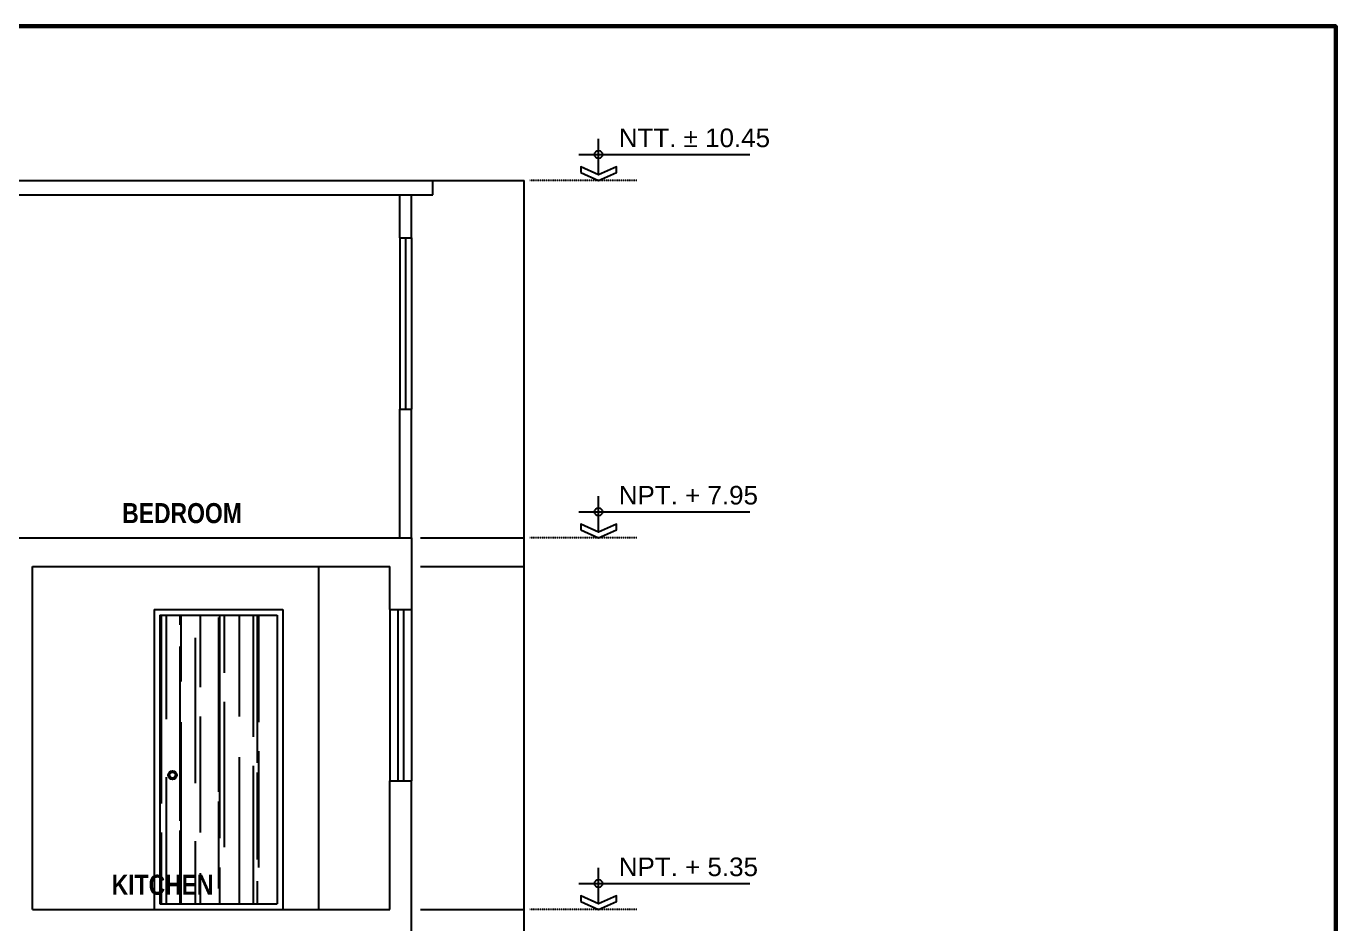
# Model space of a CAD drawing. Header units: millimetres. Extents: x -249630 to 95394, y -188036 to 109963.
# Drawn here: x -55976 to -44522, y 102114 to 109963 of the extents above; entities that cross this region are included whole.
import ezdxf

# ---------------------------------------------------------------- set-up
doc = ezdxf.new("R2010")
doc.units = ezdxf.units.MM
doc.header["$PDMODE"] = 2
doc.linetypes.add('DASHED2', pattern=[9.525, 6.35, -3.175])
for name, color, linetype in [('05', 5, 'Continuous'), ('Layer1', 2, 'Continuous'), ('Layer2', 8, 'Continuous'), ('Layer7', 7, 'Continuous'), ('Layer8', 8, 'Continuous'), ('SUBTITULOS', 90, 'Continuous'), ('VEREDA', 1, 'Continuous')]:
    doc.layers.add(name, color=color, linetype=linetype)
doc.layers.add('MUROS', color=6, linetype='Continuous', lineweight=60)
doc.styles.add('ARIAL', font='arial.ttf', dxfattribs={"height": 0.14})
doc.styles.add('COTAS', font='arial.ttf', dxfattribs={"width": 1.1})
doc.styles.add('SUBTITULOS(E)', font='swisscbi.ttf', dxfattribs={"oblique": 15, "height": 0.2})
doc.dimstyles.new('Copy of COTA1-50', dxfattribs={"dimscale": 0.5, "dimtxt": 0.22, "dimasz": 0.12, "dimexe": 0.08, "dimexo": 0.05, "dimgap": 0.076, "dimtad": 2, "dimtih": 1, "dimtoh": 1, "dimzin": 4, "dimdsep": 46, "dimtxsty": 'COTAS', "dimblk": 'ARCHTICK', "dimcen": -0.1, "dimclrd": 141, "dimclre": 141, "dimclrt": 11, "dimadec": 0, "dimazin": 0, "dimtfac": 1, "dimtix": 1, "dimtmove": 1, "dimatfit": 3, "dimfxl": 1, "dimtolj": 1, "dimtzin": 0, "dimarcsym": 0})

# ---------------------------------------------------------------- blocks, each defined once
blk = doc.blocks.new('_ArchTick')
at = {"color": 0, "linetype": 'ByBlock', "const_width": 0.15}
blk.add_lwpolyline([(-0.5, -0.5), (0.5, 0.5)], dxfattribs=at)
blk = doc.blocks.new('*D227')
at = {"layer": '05', "color": 141, "lineweight": -2, "transparency": 16777216}
for p, q in [((-52528, 102239), (-51621, 102239)), ((-51621, 101989), (-51621, 102239)), ((-52528, 101989), (-51621, 101989))]:
    blk.add_line(p, q, dxfattribs=at)
at = {"layer": 'Defpoints', "color": 0, "transparency": 16777216}
for p in [(-52528, 102239), (-51621, 102239), (-52528, 101989)]:
    blk.add_point(p, dxfattribs=at)
at = {"layer": '05', "color": 141, "lineweight": -2, "transparency": 16777216, "xscale": 0.06, "yscale": 0.06, "zscale": 0.06}
for p, rotation in [((-51621, 102239), 90), ((-51621, 101989), 270)]:
    blk.add_blockref('_ArchTick', p, dxfattribs=dict(at, rotation=rotation))
at = {"layer": '05', "color": 11, "transparency": 16777216, "insert": (-51621, 102114), "char_height": 0.11, "attachment_point": 5, "style": 'COTAS'}
blk.add_mtext('\\A1;250.00', dxfattribs=at)
blk = doc.blocks.new('*D228')
at = {"layer": '05', "color": 141, "lineweight": -2, "transparency": 16777216}
for p, q in [((-52528, 105239), (-51621, 105239)), ((-51621, 102239), (-51621, 105239)), ((-52528, 102239), (-51621, 102239))]:
    blk.add_line(p, q, dxfattribs=at)
at = {"layer": 'Defpoints', "color": 0, "transparency": 16777216}
for p in [(-52528, 105239), (-51621, 105239), (-52528, 102239)]:
    blk.add_point(p, dxfattribs=at)
at = {"layer": '05', "color": 141, "lineweight": -2, "transparency": 16777216, "xscale": 0.06, "yscale": 0.06, "zscale": 0.06}
for p, rotation in [((-51621, 105239), 90), ((-51621, 102239), 270)]:
    blk.add_blockref('_ArchTick', p, dxfattribs=dict(at, rotation=rotation))
at = {"layer": '05', "color": 11, "transparency": 16777216, "insert": (-51621, 103739), "char_height": 0.11, "attachment_point": 5, "style": 'COTAS'}
blk.add_mtext('\\A1;3000.00', dxfattribs=at)
blk = doc.blocks.new('*D229')
at = {"layer": '05', "color": 141, "lineweight": -2, "transparency": 16777216}
for p, q in [((-52528, 105489), (-51621, 105489)), ((-51621, 105239), (-51621, 105489)), ((-52528, 105239), (-51621, 105239))]:
    blk.add_line(p, q, dxfattribs=at)
at = {"layer": 'Defpoints', "color": 0, "transparency": 16777216}
for p in [(-52528, 105489), (-51621, 105489), (-52528, 105239)]:
    blk.add_point(p, dxfattribs=at)
at = {"layer": '05', "color": 141, "lineweight": -2, "transparency": 16777216, "xscale": 0.06, "yscale": 0.06, "zscale": 0.06}
for p, rotation in [((-51621, 105489), 90), ((-51621, 105239), 270)]:
    blk.add_blockref('_ArchTick', p, dxfattribs=dict(at, rotation=rotation))
at = {"layer": '05', "color": 11, "transparency": 16777216, "insert": (-51621, 105364), "char_height": 0.11, "attachment_point": 5, "style": 'COTAS'}
blk.add_mtext('\\A1;250.00', dxfattribs=at)
blk = doc.blocks.new('*D230')
at = {"layer": '05', "color": 141, "lineweight": -2, "transparency": 16777216}
for p, q in [((-52420, 108614), (-51621, 108614)), ((-51621, 105489), (-51621, 108614)), ((-52528, 105489), (-51621, 105489))]:
    blk.add_line(p, q, dxfattribs=at)
at = {"layer": 'Defpoints', "color": 0, "transparency": 16777216}
for p in [(-52420, 108614), (-51621, 108614), (-52528, 105489)]:
    blk.add_point(p, dxfattribs=at)
at = {"layer": '05', "color": 141, "lineweight": -2, "transparency": 16777216, "xscale": 0.06, "yscale": 0.06, "zscale": 0.06}
for p, rotation in [((-51621, 108614), 90), ((-51621, 105489), 270)]:
    blk.add_blockref('_ArchTick', p, dxfattribs=dict(at, rotation=rotation))
at = {"layer": '05', "color": 11, "transparency": 16777216, "insert": (-51621, 107051), "char_height": 0.11, "attachment_point": 5, "style": 'COTAS'}
blk.add_mtext('\\A1;3125.00', dxfattribs=at)
blk = doc.blocks.new('A$C4E7472FC')
for p, q in [((0.196, 0.056), (0.196, 0.418)), ((0, 0.26), (1.71, 0.26))]:
    blk.add_line(p, q)
blk.add_lwpolyline([(0.018, 0.081), (0.196, 0), (0.374, 0.081), (0.374, 0.137), (0.196, 0.056), (0.018, 0.137)], close=True)
blk.add_circle((0.196, 0.26), 0.0392)

msp = doc.modelspace()

# ---------------------------------------------------------------- hatches: boundary and pattern name
at = {"layer": 'Layer2'}
h = msp.add_hatch(dxfattribs=at)
h.set_pattern_fill('AR-RROOF', color=256, scale=10, angle=90, style=0)
h.set_pattern_definition([(90, (-361581.4, -136737.4), (-254, 558.8), [3810, -508, 1270, -254]), (90, (-361708.4, -136399.6), (-337.82, -254), [762, -83.82, 1524, -190.5]), (90, (-361797.3, -136610.41), (-170.18, 1320.8), [2032, -355.6, 1016, -254])])
h.paths.add_polyline_path([(-53782.415, 104813.803), (-54807.415, 104813.803), (-54807.415, 102288.803), (-53782.415, 102288.803)])

# ---------------------------------------------------------------- linework, layer by layer
at = {"layer": '05'}
for p, q in [((-55919.915, 102238.803), (-55919.915, 105238.803)), ((-52794.915, 104863.803), (-52794.915, 105238.803)), ((-52794.915, 102238.803), (-52794.915, 103363.803)), ((-52607.415, 101613.803), (-52607.415, 103363.803))]:
    msp.add_line(p, q, dxfattribs=at)
for points in [[(-56107.415, 105488.803), (-52607.415, 105488.803)], [(-52607.415, 105488.803), (-52607.415, 104863.803)], [(-55919.915, 105238.803), (-52794.915, 105238.803)], [(-52794.915, 104863.803), (-52607.415, 104863.803)], [(-52794.915, 103363.803), (-52607.415, 103363.803)], [(-55919.915, 102238.803), (-52794.915, 102238.803)]]:
    msp.add_lwpolyline(points, dxfattribs=at)
at = {"layer": 'Layer1'}
for p, q in [((-52707.415, 108113.803), (-52707.415, 108488.803)), ((-52607.415, 108113.803), (-52607.415, 108488.803)), ((-52707.415, 105488.803), (-52707.415, 106613.803)), ((-52607.415, 105488.803), (-52607.415, 106613.803))]:
    msp.add_line(p, q, dxfattribs=at)
for points in [[(-58232.415, 108613.803), (-52419.915, 108613.803)], [(-52419.915, 108488.803), (-52419.915, 108613.803)], [(-58232.415, 108488.803), (-52419.915, 108488.803)], [(-52707.415, 108113.803), (-52607.415, 108113.803)], [(-52707.415, 106613.803), (-52607.415, 106613.803)], [(-54857.415, 104863.803), (-54857.415, 102238.803)], [(-54857.415, 104863.803), (-53732.415, 104863.803)], [(-53732.415, 104863.803), (-53732.415, 102238.803)], [(-52794.915, 104863.803), (-52794.915, 103363.803)], [(-52607.415, 104863.803), (-52607.415, 103363.803)]]:
    msp.add_lwpolyline(points, dxfattribs=at)
at = {"layer": 'Layer2'}
msp.add_lwpolyline([(-53419.915, 105238.803), (-53419.915, 102238.803)], dxfattribs=at)
at = {"layer": 'Layer8', "color": 8, "linetype": 'DASHED2', "ltscale": 0.02}
for p, q in [((-50635.398, 108613.803), (-51570.86, 108613.803)), ((-50635.398, 108613.803), (-51570.86, 108613.803)), ((-50635.398, 105488.803), (-51570.86, 105488.803)), ((-50635.398, 105488.803), (-51570.86, 105488.803)), ((-50635.398, 102238.803), (-51570.86, 102238.803)), ((-50635.398, 102238.803), (-51570.86, 102238.803))]:
    msp.add_line(p, q, dxfattribs=at)
at = {"layer": 'Layer8'}
msp.add_lwpolyline([(-52657.415, 108113.803), (-52657.415, 106613.803)], dxfattribs=at)
at = {"layer": 'MUROS'}
msp.add_lwpolyline([(-100852.68, 72463.418), (-44521.546, 72463.418), (-44521.546, 109963.418), (-100852.68, 109963.418)], close=True, dxfattribs=at)
at = {"layer": 'VEREDA'}
for points in [[(-52707.415, 108113.803), (-52707.415, 106613.803)], [(-52607.415, 108113.803), (-52607.415, 106613.803)], [(-54807.415, 104813.803), (-53782.415, 104813.803)], [(-54807.415, 104813.803), (-54807.415, 102288.803)], [(-53782.415, 104813.803), (-53782.415, 102288.803)], [(-52726.165, 104863.803), (-52726.165, 103363.803)], [(-52676.165, 104863.803), (-52676.165, 103363.803)], [(-54807.415, 102288.803), (-53782.415, 102288.803)]]:
    msp.add_lwpolyline(points, dxfattribs=at)
for radius in [38.456, 25.956]:
    msp.add_circle((-54696.408, 103413.803), radius, dxfattribs=at)

# ---------------------------------------------------------------- block references
at = {"layer": 'Layer7', "xscale": 875.0000000000568, "yscale": 875.0000000000568, "zscale": 875.0000000000568}
for p in [(-51141.655, 108613.803), (-51141.655, 105488.803), (-51141.655, 102238.803)]:
    msp.add_blockref('A$C4E7472FC', p, dxfattribs=at)

# ---------------------------------------------------------------- texts
at = {"layer": 'Layer7', "style": 'ARIAL'}
for s, p in [('NTT. %%P 10.45', (-50793.028, 108905.814)), ('NPT. + 7.95', (-50793.028, 105780.814)), ('NPT. + 5.35', (-50793.028, 102530.814))]:
    msp.add_text(s, height=162.5, dxfattribs=at).set_placement(p)
at = {"layer": 'SUBTITULOS', "linetype": 'ByBlock', "style": 'SUBTITULOS(E)'}
for s, p in [('BEDROOM', (-55136.495, 105617.828)), ('KITCHEN', (-55228.654, 102367.828))]:
    msp.add_text(s, height=175, dxfattribs=at).set_placement(p)

# ---------------------------------------------------------------- dimensions: what is measured, and where the dimension line sits
at = {"layer": '05'}
for base, p1, p2, picture, middle in [((-51620.86, 108613.803), (-52527.699, 105488.803), (-52419.915, 108613.803), '*D230', (-51620.524, 107051.303)), ((-51620.86, 105488.803), (-52527.699, 105238.803), (-52527.699, 105488.803), '*D229', (-51620.57, 105363.803)), ((-51620.86, 105238.803), (-52527.699, 102238.803), (-52527.699, 105238.803), '*D228', (-51620.524, 103738.803)), ((-51620.86, 102238.803), (-52527.699, 101988.803), (-52527.699, 102238.803), '*D227', (-51620.57, 102113.803))]:
    dim = msp.add_linear_dim(base=base, p1=p1, p2=p2, angle=90, dimstyle='Copy of COTA1-50', dxfattribs=at)
    dim.commit()
    dim.dimension.update_dxf_attribs({"geometry": picture, "text_midpoint": middle})

doc.saveas('drawing.dxf')
